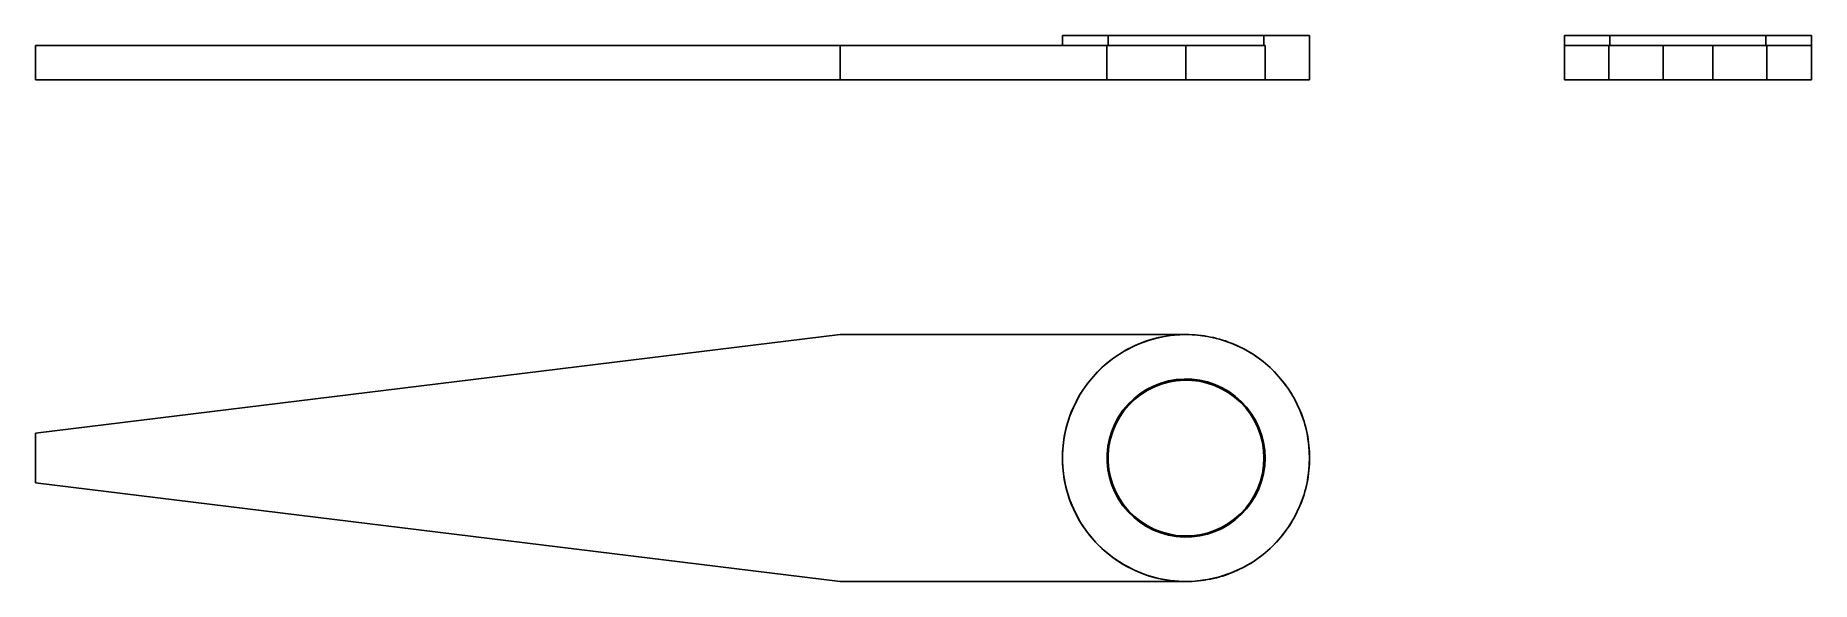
# Model space of a CAD drawing. Extents: x 0 to 1.16, y 0 to 0.36.
import ezdxf

# ---------------------------------------------------------------- set-up
doc = ezdxf.new("R2010")
doc.units = 0
doc.linetypes.add('HIDDEN', pattern=[0.041528, 0.027699, -0.013829])
for name, color, linetype in [('FRONT', 7, 'CONTINUOUS'), ('FRONT_HID', 7, 'HIDDEN'), ('LEFT', 7, 'CONTINUOUS'), ('LEFT_HID', 7, 'HIDDEN'), ('TOP', 7, 'CONTINUOUS'), ('TOP_HID', 7, 'HIDDEN')]:
    doc.layers.add(name, color=color, linetype=linetype)

msp = doc.modelspace()

# ---------------------------------------------------------------- linework, layer by layer
at = {"layer": 'FRONT'}
for p, q in [((0.524463, 0.349762), (0, 0.349762)), ((0, 0.327208), (0, 0.349762)), ((0.75, 0.349762), (0.524463, 0.349762)), ((0.524463, 0.327208), (0.524463, 0.349762)), ((0.830549, 0.356205), (0.669451, 0.356205)), ((0.669451, 0.356205), (0.669451, 0.349762)), ((0.75, 0.327208), (0.75, 0.349762)), ((0.830549, 0.349762), (0.830549, 0.356205)), ((0.830549, 0.327208), (0.830549, 0.349762)), ((0.524463, 0.327208), (0, 0.327208)), ((0.75, 0.327208), (0.524463, 0.327208)), ((0.830549, 0.327208), (0.75, 0.327208))]:
    msp.add_line(p, q, dxfattribs=at)
at = {"layer": 'FRONT_HID', "linetype": 'HIDDEN'}
for p, q in [((0.75, 0.349762), (0.669451, 0.349762)), ((0.669451, 0.349762), (0.75, 0.349762)), ((0.801551, 0.349762), (0.698449, 0.349762)), ((0.698449, 0.349762), (0.801551, 0.349762)), ((0.698449, 0.349762), (0.698449, 0.327208)), ((0.800829, 0.356205), (0.699171, 0.356205)), ((0.699171, 0.356205), (0.800829, 0.356205)), ((0.699171, 0.356205), (0.699171, 0.349762)), ((0.800829, 0.349762), (0.699171, 0.349762)), ((0.699171, 0.349762), (0.800829, 0.349762)), ((0.703358, 0.356205), (0.700085, 0.356205)), ((0.700085, 0.356205), (0.703358, 0.356205)), ((0.706631, 0.356205), (0.703358, 0.356205)), ((0.703358, 0.356205), (0.706631, 0.356205)), ((0.709904, 0.356205), (0.706631, 0.356205)), ((0.706631, 0.356205), (0.709904, 0.356205)), ((0.713178, 0.356205), (0.709904, 0.356205)), ((0.709904, 0.356205), (0.713178, 0.356205)), ((0.716451, 0.356205), (0.713178, 0.356205)), ((0.713178, 0.356205), (0.716451, 0.356205)), ((0.719724, 0.356205), (0.716451, 0.356205)), ((0.716451, 0.356205), (0.719724, 0.356205)), ((0.722997, 0.356205), (0.719724, 0.356205)), ((0.719724, 0.356205), (0.722997, 0.356205)), ((0.72627, 0.356205), (0.722997, 0.356205)), ((0.722997, 0.356205), (0.72627, 0.356205)), ((0.729543, 0.356205), (0.72627, 0.356205)), ((0.72627, 0.356205), (0.729543, 0.356205)), ((0.732816, 0.356205), (0.729543, 0.356205)), ((0.729543, 0.356205), (0.732816, 0.356205)), ((0.736089, 0.356205), (0.732816, 0.356205)), ((0.732816, 0.356205), (0.736089, 0.356205)), ((0.739362, 0.356205), (0.736089, 0.356205)), ((0.736089, 0.356205), (0.739362, 0.356205)), ((0.742635, 0.356205), (0.739362, 0.356205)), ((0.739362, 0.356205), (0.742635, 0.356205)), ((0.745909, 0.356205), (0.742635, 0.356205)), ((0.742635, 0.356205), (0.745909, 0.356205)), ((0.749182, 0.356205), (0.745909, 0.356205)), ((0.745909, 0.356205), (0.749182, 0.356205)), ((0.752455, 0.356205), (0.749182, 0.356205)), ((0.749182, 0.356205), (0.752455, 0.356205)), ((0.755728, 0.356205), (0.752455, 0.356205)), ((0.752455, 0.356205), (0.755728, 0.356205)), ((0.759001, 0.356205), (0.755728, 0.356205)), ((0.755728, 0.356205), (0.759001, 0.356205)), ((0.762274, 0.356205), (0.759001, 0.356205)), ((0.759001, 0.356205), (0.762274, 0.356205)), ((0.765547, 0.356205), (0.762274, 0.356205)), ((0.762274, 0.356205), (0.765547, 0.356205)), ((0.76882, 0.356205), (0.765547, 0.356205)), ((0.765547, 0.356205), (0.76882, 0.356205)), ((0.772093, 0.356205), (0.76882, 0.356205)), ((0.76882, 0.356205), (0.772093, 0.356205)), ((0.775367, 0.356205), (0.772093, 0.356205)), ((0.772093, 0.356205), (0.775367, 0.356205)), ((0.77864, 0.356205), (0.775367, 0.356205)), ((0.775367, 0.356205), (0.77864, 0.356205)), ((0.781913, 0.356205), (0.77864, 0.356205)), ((0.77864, 0.356205), (0.781913, 0.356205)), ((0.785186, 0.356205), (0.781913, 0.356205)), ((0.781913, 0.356205), (0.785186, 0.356205)), ((0.788459, 0.356205), (0.785186, 0.356205)), ((0.785186, 0.356205), (0.788459, 0.356205)), ((0.791732, 0.356205), (0.788459, 0.356205)), ((0.788459, 0.356205), (0.791732, 0.356205)), ((0.795005, 0.356205), (0.791732, 0.356205)), ((0.791732, 0.356205), (0.795005, 0.356205)), ((0.798278, 0.356205), (0.795005, 0.356205)), ((0.795005, 0.356205), (0.798278, 0.356205)), ((0.801551, 0.356205), (0.798278, 0.356205)), ((0.798278, 0.356205), (0.801551, 0.356205)), ((0.800829, 0.349762), (0.800829, 0.356205)), ((0.801551, 0.327208), (0.801551, 0.349762)), ((0.673287, 0.327208), (0.67073, 0.327208)), ((0.67073, 0.327208), (0.673287, 0.327208)), ((0.675844, 0.327208), (0.673287, 0.327208)), ((0.673287, 0.327208), (0.675844, 0.327208)), ((0.678401, 0.327208), (0.675844, 0.327208)), ((0.675844, 0.327208), (0.678401, 0.327208)), ((0.680958, 0.327208), (0.678401, 0.327208)), ((0.678401, 0.327208), (0.680958, 0.327208)), ((0.683515, 0.327208), (0.680958, 0.327208)), ((0.680958, 0.327208), (0.683515, 0.327208)), ((0.686072, 0.327208), (0.683515, 0.327208)), ((0.683515, 0.327208), (0.686072, 0.327208)), ((0.688629, 0.327208), (0.686072, 0.327208)), ((0.686072, 0.327208), (0.688629, 0.327208)), ((0.691186, 0.327208), (0.688629, 0.327208)), ((0.688629, 0.327208), (0.691186, 0.327208)), ((0.693744, 0.327208), (0.691186, 0.327208)), ((0.691186, 0.327208), (0.693744, 0.327208)), ((0.696301, 0.327208), (0.693744, 0.327208)), ((0.693744, 0.327208), (0.696301, 0.327208)), ((0.698858, 0.327208), (0.696301, 0.327208)), ((0.696301, 0.327208), (0.698858, 0.327208)), ((0.801551, 0.327208), (0.698449, 0.327208)), ((0.698449, 0.327208), (0.801551, 0.327208)), ((0.701415, 0.327208), (0.698858, 0.327208)), ((0.698858, 0.327208), (0.701415, 0.327208)), ((0.703972, 0.327208), (0.701415, 0.327208)), ((0.701415, 0.327208), (0.703972, 0.327208)), ((0.706529, 0.327208), (0.703972, 0.327208)), ((0.703972, 0.327208), (0.706529, 0.327208)), ((0.709086, 0.327208), (0.706529, 0.327208)), ((0.706529, 0.327208), (0.709086, 0.327208)), ((0.711643, 0.327208), (0.709086, 0.327208)), ((0.709086, 0.327208), (0.711643, 0.327208)), ((0.7142, 0.327208), (0.711643, 0.327208)), ((0.711643, 0.327208), (0.7142, 0.327208)), ((0.716758, 0.327208), (0.7142, 0.327208)), ((0.7142, 0.327208), (0.716758, 0.327208)), ((0.719315, 0.327208), (0.716758, 0.327208)), ((0.716758, 0.327208), (0.719315, 0.327208)), ((0.721872, 0.327208), (0.719315, 0.327208)), ((0.719315, 0.327208), (0.721872, 0.327208)), ((0.724429, 0.327208), (0.721872, 0.327208)), ((0.721872, 0.327208), (0.724429, 0.327208)), ((0.726986, 0.327208), (0.724429, 0.327208)), ((0.724429, 0.327208), (0.726986, 0.327208)), ((0.729543, 0.327208), (0.726986, 0.327208)), ((0.726986, 0.327208), (0.729543, 0.327208)), ((0.7321, 0.327208), (0.729543, 0.327208)), ((0.729543, 0.327208), (0.7321, 0.327208)), ((0.734657, 0.327208), (0.7321, 0.327208)), ((0.7321, 0.327208), (0.734657, 0.327208)), ((0.737214, 0.327208), (0.734657, 0.327208)), ((0.734657, 0.327208), (0.737214, 0.327208)), ((0.739772, 0.327208), (0.737214, 0.327208)), ((0.737214, 0.327208), (0.739772, 0.327208)), ((0.742329, 0.327208), (0.739772, 0.327208)), ((0.739772, 0.327208), (0.742329, 0.327208)), ((0.744886, 0.327208), (0.742329, 0.327208)), ((0.742329, 0.327208), (0.744886, 0.327208)), ((0.747443, 0.327208), (0.744886, 0.327208)), ((0.744886, 0.327208), (0.747443, 0.327208)), ((0.75, 0.327208), (0.747443, 0.327208)), ((0.747443, 0.327208), (0.75, 0.327208))]:
    msp.add_line(p, q, dxfattribs=at)
at = {"layer": 'LEFT'}
for p, q in [((0.996659, 0.356205), (1.157757, 0.356205)), ((0.996659, 0.356205), (0.996659, 0.349762)), ((0.996659, 0.349762), (1.061055, 0.349762)), ((0.996659, 0.327208), (0.996659, 0.349762)), ((1.061055, 0.349762), (1.093361, 0.349762)), ((1.061055, 0.327208), (1.061055, 0.349762)), ((1.093361, 0.349762), (1.157757, 0.349762)), ((1.093361, 0.327208), (1.093361, 0.349762)), ((1.157757, 0.356205), (1.157757, 0.349762)), ((1.157757, 0.327208), (1.157757, 0.349762)), ((0.996659, 0.327208), (1.061055, 0.327208)), ((1.061055, 0.327208), (1.093361, 0.327208)), ((1.093361, 0.327208), (1.157757, 0.327208))]:
    msp.add_line(p, q, dxfattribs=at)
at = {"layer": 'LEFT_HID', "linetype": 'HIDDEN'}
for p, q in [((1.077208, 0.356205), (0.996659, 0.356205)), ((1.157757, 0.349762), (0.996659, 0.349762)), ((1.077208, 0.349762), (1.025656, 0.349762)), ((1.025656, 0.349762), (1.128759, 0.349762)), ((1.025656, 0.349762), (1.025656, 0.327208)), ((1.077208, 0.356205), (1.026379, 0.356205)), ((1.026379, 0.356205), (1.128037, 0.356205)), ((1.026379, 0.356205), (1.026379, 0.349762)), ((1.077208, 0.349762), (1.026379, 0.349762)), ((1.026379, 0.349762), (1.128037, 0.349762)), ((1.029342, 0.356205), (1.027747, 0.356205)), ((1.027747, 0.356205), (1.030938, 0.356205)), ((1.032533, 0.356205), (1.029342, 0.356205)), ((1.030938, 0.356205), (1.034129, 0.356205)), ((1.035724, 0.356205), (1.032533, 0.356205)), ((1.034129, 0.356205), (1.03732, 0.356205)), ((1.038915, 0.356205), (1.035724, 0.356205)), ((1.03732, 0.356205), (1.040511, 0.356205)), ((1.042106, 0.356205), (1.038915, 0.356205)), ((1.040511, 0.356205), (1.043702, 0.356205)), ((1.045297, 0.356205), (1.042106, 0.356205)), ((1.043702, 0.356205), (1.046893, 0.356205)), ((1.048488, 0.356205), (1.045297, 0.356205)), ((1.046893, 0.356205), (1.050084, 0.356205)), ((1.051679, 0.356205), (1.048488, 0.356205)), ((1.050084, 0.356205), (1.053275, 0.356205)), ((1.05487, 0.356205), (1.051679, 0.356205)), ((1.053275, 0.356205), (1.056466, 0.356205)), ((1.058062, 0.356205), (1.05487, 0.356205)), ((1.056466, 0.356205), (1.059657, 0.356205)), ((1.061253, 0.356205), (1.058062, 0.356205)), ((1.059657, 0.356205), (1.062848, 0.356205)), ((1.064444, 0.356205), (1.061253, 0.356205)), ((1.062848, 0.356205), (1.066039, 0.356205)), ((1.067635, 0.356205), (1.064444, 0.356205)), ((1.066039, 0.356205), (1.06923, 0.356205)), ((1.070826, 0.356205), (1.067635, 0.356205)), ((1.06923, 0.356205), (1.072421, 0.356205)), ((1.074017, 0.356205), (1.070826, 0.356205)), ((1.072421, 0.356205), (1.075612, 0.356205)), ((1.077208, 0.356205), (1.074017, 0.356205)), ((1.075612, 0.356205), (1.078803, 0.356205)), ((1.128037, 0.356205), (1.077208, 0.356205)), ((1.080399, 0.356205), (1.077208, 0.356205)), ((1.157757, 0.356205), (1.077208, 0.356205)), ((1.128037, 0.349762), (1.077208, 0.349762)), ((1.128759, 0.349762), (1.077208, 0.349762)), ((1.078803, 0.356205), (1.081994, 0.356205)), ((1.08359, 0.356205), (1.080399, 0.356205)), ((1.081994, 0.356205), (1.085185, 0.356205)), ((1.086781, 0.356205), (1.08359, 0.356205)), ((1.085185, 0.356205), (1.088376, 0.356205)), ((1.089972, 0.356205), (1.086781, 0.356205)), ((1.088376, 0.356205), (1.091567, 0.356205)), ((1.093163, 0.356205), (1.089972, 0.356205)), ((1.091567, 0.356205), (1.094758, 0.356205)), ((1.096354, 0.356205), (1.093163, 0.356205)), ((1.094758, 0.356205), (1.09795, 0.356205)), ((1.099545, 0.356205), (1.096354, 0.356205)), ((1.09795, 0.356205), (1.101141, 0.356205)), ((1.102736, 0.356205), (1.099545, 0.356205)), ((1.101141, 0.356205), (1.104332, 0.356205)), ((1.105927, 0.356205), (1.102736, 0.356205)), ((1.104332, 0.356205), (1.107523, 0.356205)), ((1.109118, 0.356205), (1.105927, 0.356205)), ((1.107523, 0.356205), (1.110714, 0.356205)), ((1.112309, 0.356205), (1.109118, 0.356205)), ((1.110714, 0.356205), (1.113905, 0.356205)), ((1.1155, 0.356205), (1.112309, 0.356205)), ((1.113905, 0.356205), (1.117096, 0.356205)), ((1.118691, 0.356205), (1.1155, 0.356205)), ((1.117096, 0.356205), (1.120287, 0.356205)), ((1.121882, 0.356205), (1.118691, 0.356205)), ((1.120287, 0.356205), (1.123478, 0.356205)), ((1.125073, 0.356205), (1.121882, 0.356205)), ((1.123478, 0.356205), (1.126669, 0.356205)), ((1.126669, 0.356205), (1.125073, 0.356205)), ((1.128037, 0.356205), (1.128037, 0.349762)), ((1.128759, 0.349762), (1.128759, 0.327208)), ((1.077208, 0.327208), (0.996659, 0.327208)), ((1.157757, 0.327208), (0.996659, 0.327208)), ((1.077208, 0.327208), (1.025656, 0.327208)), ((1.025656, 0.327208), (1.128759, 0.327208)), ((1.128759, 0.327208), (1.077208, 0.327208)), ((1.157757, 0.327208), (1.077208, 0.327208))]:
    msp.add_line(p, q, dxfattribs=at)
at = {"layer": 'TOP'}
for p, q in [((0.524463, 0.161098), (0, 0.096702)), ((0.75, 0.161098), (0.524463, 0.161098)), ((0.716871, 0.15397), (0.709725, 0.150306)), ((0.724346, 0.156904), (0.716871, 0.15397)), ((0.732076, 0.159078), (0.724346, 0.156904)), ((0.739984, 0.160473), (0.732076, 0.159078)), ((0.747992, 0.161073), (0.739984, 0.160473)), ((0.756019, 0.160873), (0.747992, 0.161073)), ((0.763987, 0.159874), (0.756019, 0.160873)), ((0.771816, 0.158087), (0.763987, 0.159874)), ((0.779428, 0.15553), (0.771816, 0.158087)), ((0.786747, 0.152227), (0.779428, 0.15553)), ((0.793702, 0.148212), (0.786747, 0.152227)), ((0.696702, 0.140943), (0.690953, 0.135336)), ((0.70298, 0.14595), (0.696702, 0.140943)), ((0.709725, 0.150306), (0.70298, 0.14595)), ((0.800221, 0.143525), (0.793702, 0.148212)), ((0.806242, 0.138211), (0.800221, 0.143525)), ((0.685792, 0.129185), (0.681268, 0.12255)), ((0.690953, 0.135336), (0.685792, 0.129185)), ((0.733812, 0.128731), (0.729095, 0.12688)), ((0.738689, 0.130104), (0.733812, 0.128731)), ((0.74368, 0.130984), (0.738689, 0.130104)), ((0.748733, 0.131362), (0.74368, 0.130984)), ((0.753798, 0.131236), (0.748733, 0.131362)), ((0.758826, 0.130606), (0.753798, 0.131236)), ((0.763767, 0.129478), (0.758826, 0.130606)), ((0.76857, 0.127865), (0.763767, 0.129478)), ((0.773189, 0.12578), (0.76857, 0.127865)), ((0.811704, 0.132325), (0.806242, 0.138211)), ((0.816553, 0.125924), (0.811704, 0.132325)), ((0.681268, 0.12255), (0.677428, 0.115498)), ((0.716367, 0.11866), (0.71274, 0.115122)), ((0.720329, 0.121819), (0.716367, 0.11866)), ((0.724585, 0.124568), (0.720329, 0.121819)), ((0.729095, 0.12688), (0.724585, 0.124568)), ((0.777577, 0.123247), (0.773189, 0.12578)), ((0.781691, 0.120289), (0.777577, 0.123247)), ((0.785491, 0.116936), (0.781691, 0.120289)), ((0.788937, 0.113221), (0.785491, 0.116936)), ((0.82074, 0.119072), (0.816553, 0.125924)), ((0.824224, 0.111837), (0.82074, 0.119072)), ((0.674309, 0.108098), (0.671942, 0.100425)), ((0.677428, 0.115498), (0.674309, 0.108098)), ((0.706628, 0.107053), (0.704204, 0.102603)), ((0.709482, 0.11124), (0.706628, 0.107053)), ((0.71274, 0.115122), (0.709482, 0.11124)), ((0.791997, 0.109182), (0.788937, 0.113221)), ((0.794639, 0.104858), (0.791997, 0.109182)), ((0.796838, 0.100293), (0.794639, 0.104858)), ((0.82697, 0.104291), (0.824224, 0.111837)), ((0.828952, 0.096509), (0.82697, 0.104291)), ((0, 0.096702), (0, 0.064396)), ((0.671942, 0.100425), (0.670351, 0.092554)), ((0.700743, 0.093091), (0.699739, 0.088125)), ((0.702236, 0.097934), (0.700743, 0.093091)), ((0.704204, 0.102603), (0.702236, 0.097934)), ((0.798571, 0.095531), (0.796838, 0.100293)), ((0.799821, 0.090621), (0.798571, 0.095531)), ((0.830149, 0.088569), (0.828952, 0.096509)), ((0.670351, 0.092554), (0.669551, 0.084564)), ((0.669551, 0.084564), (0.669551, 0.076534)), ((0.699739, 0.088125), (0.699234, 0.083083)), ((0.699234, 0.083083), (0.699234, 0.078015)), ((0.800577, 0.08561), (0.799821, 0.090621)), ((0.800829, 0.080549), (0.800577, 0.08561)), ((0.830549, 0.080549), (0.830149, 0.088569)), ((0.669551, 0.076534), (0.670351, 0.068544)), ((0.699234, 0.078015), (0.699739, 0.072973)), ((0.699739, 0.072973), (0.700743, 0.068007)), ((0.798571, 0.065567), (0.799821, 0.070477)), ((0.799821, 0.070477), (0.800577, 0.075488)), ((0.800577, 0.075488), (0.800829, 0.080549)), ((0.828952, 0.064589), (0.830149, 0.072529)), ((0.830149, 0.072529), (0.830549, 0.080549)), ((0, 0.064396), (0.524463, 0)), ((0.670351, 0.068544), (0.671942, 0.060673)), ((0.671942, 0.060673), (0.674309, 0.053)), ((0.700743, 0.068007), (0.702236, 0.063164)), ((0.702236, 0.063164), (0.704204, 0.058495)), ((0.704204, 0.058495), (0.706628, 0.054045)), ((0.794639, 0.05624), (0.796838, 0.060805)), ((0.796838, 0.060805), (0.798571, 0.065567)), ((0.82697, 0.056807), (0.828952, 0.064589)), ((0.674309, 0.053), (0.677428, 0.0456)), ((0.706628, 0.054045), (0.709482, 0.049858)), ((0.709482, 0.049858), (0.71274, 0.045976)), ((0.785491, 0.044162), (0.788937, 0.047877)), ((0.788937, 0.047877), (0.791997, 0.051916)), ((0.791997, 0.051916), (0.794639, 0.05624)), ((0.82074, 0.042026), (0.824224, 0.049261)), ((0.824224, 0.049261), (0.82697, 0.056807)), ((0.677428, 0.0456), (0.681268, 0.038548)), ((0.681268, 0.038548), (0.685792, 0.031913)), ((0.71274, 0.045976), (0.716367, 0.042438)), ((0.716367, 0.042438), (0.720329, 0.039279)), ((0.720329, 0.039279), (0.724585, 0.03653)), ((0.724585, 0.03653), (0.729095, 0.034218)), ((0.76857, 0.033233), (0.773189, 0.035318)), ((0.773189, 0.035318), (0.777577, 0.037851)), ((0.777577, 0.037851), (0.781691, 0.040809)), ((0.781691, 0.040809), (0.785491, 0.044162)), ((0.811704, 0.028773), (0.816553, 0.035174)), ((0.816553, 0.035174), (0.82074, 0.042026)), ((0.685792, 0.031913), (0.690953, 0.025762)), ((0.690953, 0.025762), (0.696702, 0.020155)), ((0.729095, 0.034218), (0.733812, 0.032367)), ((0.733812, 0.032367), (0.738689, 0.030994)), ((0.738689, 0.030994), (0.74368, 0.030114)), ((0.74368, 0.030114), (0.748733, 0.029736)), ((0.748733, 0.029736), (0.753798, 0.029862)), ((0.753798, 0.029862), (0.758826, 0.030492)), ((0.758826, 0.030492), (0.763767, 0.03162)), ((0.763767, 0.03162), (0.76857, 0.033233)), ((0.806242, 0.022887), (0.811704, 0.028773)), ((0.696702, 0.020155), (0.70298, 0.015148)), ((0.70298, 0.015148), (0.709725, 0.010792)), ((0.786747, 0.008871), (0.793702, 0.012886)), ((0.793702, 0.012886), (0.800221, 0.017573)), ((0.800221, 0.017573), (0.806242, 0.022887)), ((0.524463, 0), (0.75, 0)), ((0.709725, 0.010792), (0.716871, 0.007128)), ((0.716871, 0.007128), (0.724346, 0.004194)), ((0.724346, 0.004194), (0.732076, 0.00202)), ((0.732076, 0.00202), (0.739984, 0.000625)), ((0.739984, 0.000625), (0.747992, 0.000025)), ((0.747992, 0.000025), (0.756019, 0.000225)), ((0.756019, 0.000225), (0.763987, 0.001224)), ((0.763987, 0.001224), (0.771816, 0.003011)), ((0.771816, 0.003011), (0.779428, 0.005568)), ((0.779428, 0.005568), (0.786747, 0.008871))]:
    msp.add_line(p, q, dxfattribs=at)
at = {"layer": 'TOP_HID', "linetype": 'HIDDEN'}
for p, q in [((0.707999, 0.149281), (0.711477, 0.151289)), ((0.711477, 0.151289), (0.715051, 0.153121)), ((0.715051, 0.153121), (0.718712, 0.154773)), ((0.718712, 0.154773), (0.722451, 0.15624)), ((0.722451, 0.15624), (0.726258, 0.157519)), ((0.726258, 0.157519), (0.730124, 0.158607)), ((0.730124, 0.158607), (0.734039, 0.159501)), ((0.734039, 0.159501), (0.737995, 0.160198)), ((0.737995, 0.160198), (0.74198, 0.160698)), ((0.74198, 0.160698), (0.745985, 0.160998)), ((0.745985, 0.160998), (0.75, 0.161098)), ((0.752008, 0.161073), (0.75, 0.161098)), ((0.754015, 0.160998), (0.752008, 0.161073)), ((0.756019, 0.160873), (0.754015, 0.160998)), ((0.75802, 0.160698), (0.756019, 0.160873)), ((0.760016, 0.160473), (0.75802, 0.160698)), ((0.762005, 0.160198), (0.760016, 0.160473)), ((0.763987, 0.159874), (0.762005, 0.160198)), ((0.76596, 0.159501), (0.763987, 0.159874)), ((0.767924, 0.159078), (0.76596, 0.159501)), ((0.769876, 0.158607), (0.767924, 0.159078)), ((0.771816, 0.158087), (0.769876, 0.158607)), ((0.773742, 0.157519), (0.771816, 0.158087)), ((0.775654, 0.156904), (0.773742, 0.157519)), ((0.777549, 0.15624), (0.775654, 0.156904)), ((0.779428, 0.15553), (0.777549, 0.15624)), ((0.781288, 0.154773), (0.779428, 0.15553)), ((0.783129, 0.15397), (0.781288, 0.154773)), ((0.784949, 0.153121), (0.783129, 0.15397)), ((0.786747, 0.152227), (0.784949, 0.153121)), ((0.788523, 0.151289), (0.786747, 0.152227)), ((0.790274, 0.150306), (0.788523, 0.151289)), ((0.692338, 0.136791), (0.695213, 0.139596)), ((0.695213, 0.139596), (0.698224, 0.142253)), ((0.698224, 0.142253), (0.701364, 0.144757)), ((0.701364, 0.144757), (0.704625, 0.147102)), ((0.704625, 0.147102), (0.707999, 0.149281)), ((0.792001, 0.149281), (0.790274, 0.150306)), ((0.793702, 0.148212), (0.792001, 0.149281)), ((0.795375, 0.147102), (0.793702, 0.148212)), ((0.79702, 0.14595), (0.795375, 0.147102)), ((0.798636, 0.144757), (0.79702, 0.14595)), ((0.800221, 0.143525), (0.798636, 0.144757)), ((0.801776, 0.142253), (0.800221, 0.143525)), ((0.803298, 0.140943), (0.801776, 0.142253)), ((0.804787, 0.139596), (0.803298, 0.140943)), ((0.806242, 0.138211), (0.804787, 0.139596)), ((0.682337, 0.124251), (0.684599, 0.127569)), ((0.684599, 0.127569), (0.687024, 0.13077)), ((0.687024, 0.13077), (0.689606, 0.133847)), ((0.689606, 0.133847), (0.692338, 0.136791)), ((0.728798, 0.127538), (0.724224, 0.125194)), ((0.728798, 0.127538), (0.724224, 0.125194)), ((0.733582, 0.129416), (0.728798, 0.127538)), ((0.733582, 0.129416), (0.728798, 0.127538)), ((0.738529, 0.130808), (0.733582, 0.129416)), ((0.738529, 0.130808), (0.733582, 0.129416)), ((0.74359, 0.1317), (0.738529, 0.130808)), ((0.74359, 0.1317), (0.738529, 0.130808)), ((0.748715, 0.132084), (0.74359, 0.1317)), ((0.748715, 0.132084), (0.74359, 0.1317)), ((0.753852, 0.131956), (0.748715, 0.132084)), ((0.753852, 0.131956), (0.748715, 0.132084)), ((0.758952, 0.131317), (0.753852, 0.131956)), ((0.758952, 0.131317), (0.753852, 0.131956)), ((0.763962, 0.130174), (0.758952, 0.131317)), ((0.763962, 0.130174), (0.758952, 0.131317)), ((0.768834, 0.128537), (0.763962, 0.130174)), ((0.768834, 0.128537), (0.763962, 0.130174)), ((0.773518, 0.126423), (0.768834, 0.128537)), ((0.773518, 0.126423), (0.768834, 0.128537)), ((0.807662, 0.136791), (0.806242, 0.138211)), ((0.809047, 0.135336), (0.807662, 0.136791)), ((0.810394, 0.133847), (0.809047, 0.135336)), ((0.811704, 0.132325), (0.810394, 0.133847)), ((0.812976, 0.13077), (0.811704, 0.132325)), ((0.814208, 0.129185), (0.812976, 0.13077)), ((0.815401, 0.127569), (0.814208, 0.129185)), ((0.816553, 0.125924), (0.815401, 0.127569)), ((0.676579, 0.113678), (0.678322, 0.117296)), ((0.678322, 0.117296), (0.680242, 0.120823)), ((0.680242, 0.120823), (0.682337, 0.124251)), ((0.715889, 0.119201), (0.71221, 0.115613)), ((0.715889, 0.119201), (0.71221, 0.115613)), ((0.719907, 0.122406), (0.715889, 0.119201)), ((0.719907, 0.122406), (0.715889, 0.119201)), ((0.724224, 0.125194), (0.719907, 0.122406)), ((0.724224, 0.125194), (0.719907, 0.122406)), ((0.777969, 0.123853), (0.773518, 0.126423)), ((0.777969, 0.123853), (0.773518, 0.126423)), ((0.782142, 0.120853), (0.777969, 0.123853)), ((0.782142, 0.120853), (0.777969, 0.123853)), ((0.785995, 0.117453), (0.782142, 0.120853)), ((0.785995, 0.117453), (0.782142, 0.120853)), ((0.789491, 0.113686), (0.785995, 0.117453)), ((0.789491, 0.113686), (0.785995, 0.117453)), ((0.817663, 0.124251), (0.816553, 0.125924)), ((0.818732, 0.12255), (0.817663, 0.124251)), ((0.819757, 0.120823), (0.818732, 0.12255)), ((0.82074, 0.119072), (0.819757, 0.120823)), ((0.821678, 0.117296), (0.82074, 0.119072)), ((0.822572, 0.115498), (0.821678, 0.117296)), ((0.672462, 0.102365), (0.673645, 0.106203)), ((0.673645, 0.106203), (0.675019, 0.109977)), ((0.675019, 0.109977), (0.676579, 0.113678)), ((0.706012, 0.10743), (0.703554, 0.102916)), ((0.706012, 0.10743), (0.703554, 0.102916)), ((0.708907, 0.111676), (0.706012, 0.10743)), ((0.708907, 0.111676), (0.706012, 0.10743)), ((0.71221, 0.115613), (0.708907, 0.111676)), ((0.71221, 0.115613), (0.708907, 0.111676)), ((0.792594, 0.109589), (0.789491, 0.113686)), ((0.792594, 0.109589), (0.789491, 0.113686)), ((0.795273, 0.105204), (0.792594, 0.109589)), ((0.795273, 0.105204), (0.792594, 0.109589)), ((0.797503, 0.100573), (0.795273, 0.105204)), ((0.797503, 0.100573), (0.795273, 0.105204)), ((0.823421, 0.113678), (0.822572, 0.115498)), ((0.824224, 0.111837), (0.823421, 0.113678)), ((0.824981, 0.109977), (0.824224, 0.111837)), ((0.825691, 0.108098), (0.824981, 0.109977)), ((0.826355, 0.106203), (0.825691, 0.108098)), ((0.82697, 0.104291), (0.826355, 0.106203)), ((0.827538, 0.102365), (0.82697, 0.104291)), ((0.670076, 0.090565), (0.670675, 0.094536)), ((0.670675, 0.094536), (0.671471, 0.098473)), ((0.671471, 0.098473), (0.672462, 0.102365)), ((0.700043, 0.09327), (0.699024, 0.088232)), ((0.700043, 0.09327), (0.699024, 0.088232)), ((0.701558, 0.098181), (0.700043, 0.09327)), ((0.701558, 0.098181), (0.700043, 0.09327)), ((0.703554, 0.102916), (0.701558, 0.098181)), ((0.703554, 0.102916), (0.701558, 0.098181)), ((0.799261, 0.095744), (0.797503, 0.100573)), ((0.799261, 0.095744), (0.797503, 0.100573)), ((0.800529, 0.090764), (0.799261, 0.095744)), ((0.800529, 0.090764), (0.799261, 0.095744)), ((0.828058, 0.100425), (0.827538, 0.102365)), ((0.828529, 0.098473), (0.828058, 0.100425)), ((0.828952, 0.096509), (0.828529, 0.098473)), ((0.829325, 0.094536), (0.828952, 0.096509)), ((0.829649, 0.092554), (0.829325, 0.094536)), ((0.669476, 0.082557), (0.669676, 0.086568)), ((0.669476, 0.078541), (0.669476, 0.082557)), ((0.669676, 0.086568), (0.670076, 0.090565)), ((0.699024, 0.088232), (0.698513, 0.083119)), ((0.699024, 0.088232), (0.698513, 0.083119)), ((0.698513, 0.083119), (0.698513, 0.077979)), ((0.698513, 0.083119), (0.698513, 0.077979)), ((0.801295, 0.085682), (0.800529, 0.090764)), ((0.801295, 0.085682), (0.800529, 0.090764)), ((0.801551, 0.080549), (0.801295, 0.085682)), ((0.801551, 0.080549), (0.801295, 0.085682)), ((0.829924, 0.090565), (0.829649, 0.092554)), ((0.830149, 0.088569), (0.829924, 0.090565)), ((0.830324, 0.086568), (0.830149, 0.088569)), ((0.830449, 0.084564), (0.830324, 0.086568)), ((0.830524, 0.082557), (0.830449, 0.084564)), ((0.830549, 0.080549), (0.830524, 0.082557)), ((0.669676, 0.07453), (0.669476, 0.078541)), ((0.670076, 0.070533), (0.669676, 0.07453)), ((0.670675, 0.066562), (0.670076, 0.070533)), ((0.698513, 0.077979), (0.699024, 0.072866)), ((0.698513, 0.077979), (0.699024, 0.072866)), ((0.699024, 0.072866), (0.700043, 0.067828)), ((0.699024, 0.072866), (0.700043, 0.067828)), ((0.799261, 0.065354), (0.800529, 0.070334)), ((0.799261, 0.065354), (0.800529, 0.070334)), ((0.800529, 0.070334), (0.801295, 0.075416)), ((0.800529, 0.070334), (0.801295, 0.075416)), ((0.801295, 0.075416), (0.801551, 0.080549)), ((0.801295, 0.075416), (0.801551, 0.080549)), ((0.829649, 0.068544), (0.829924, 0.070533)), ((0.829924, 0.070533), (0.830149, 0.072529)), ((0.830149, 0.072529), (0.830324, 0.07453)), ((0.830324, 0.07453), (0.830449, 0.076534)), ((0.830449, 0.076534), (0.830524, 0.078541)), ((0.830524, 0.078541), (0.830549, 0.080549)), ((0.671471, 0.062625), (0.670675, 0.066562)), ((0.672462, 0.058733), (0.671471, 0.062625)), ((0.673645, 0.054895), (0.672462, 0.058733)), ((0.700043, 0.067828), (0.701558, 0.062917)), ((0.700043, 0.067828), (0.701558, 0.062917)), ((0.701558, 0.062917), (0.703554, 0.058182)), ((0.701558, 0.062917), (0.703554, 0.058182)), ((0.703554, 0.058182), (0.706012, 0.053668)), ((0.703554, 0.058182), (0.706012, 0.053668)), ((0.795273, 0.055894), (0.797503, 0.060525)), ((0.795273, 0.055894), (0.797503, 0.060525)), ((0.797503, 0.060525), (0.799261, 0.065354)), ((0.797503, 0.060525), (0.799261, 0.065354)), ((0.82697, 0.056807), (0.827538, 0.058733)), ((0.827538, 0.058733), (0.828058, 0.060673)), ((0.828058, 0.060673), (0.828529, 0.062625)), ((0.828529, 0.062625), (0.828952, 0.064589)), ((0.828952, 0.064589), (0.829325, 0.066562)), ((0.829325, 0.066562), (0.829649, 0.068544)), ((0.675019, 0.051121), (0.673645, 0.054895)), ((0.676579, 0.04742), (0.675019, 0.051121)), ((0.678322, 0.043802), (0.676579, 0.04742)), ((0.706012, 0.053668), (0.708907, 0.049422)), ((0.706012, 0.053668), (0.708907, 0.049422)), ((0.708907, 0.049422), (0.71221, 0.045485)), ((0.708907, 0.049422), (0.71221, 0.045485)), ((0.785995, 0.043645), (0.789491, 0.047412)), ((0.785995, 0.043645), (0.789491, 0.047412)), ((0.789491, 0.047412), (0.792594, 0.051509)), ((0.789491, 0.047412), (0.792594, 0.051509)), ((0.792594, 0.051509), (0.795273, 0.055894)), ((0.792594, 0.051509), (0.795273, 0.055894)), ((0.822572, 0.0456), (0.823421, 0.04742)), ((0.823421, 0.04742), (0.824224, 0.049261)), ((0.824224, 0.049261), (0.824981, 0.051121)), ((0.824981, 0.051121), (0.825691, 0.053)), ((0.825691, 0.053), (0.826355, 0.054895)), ((0.826355, 0.054895), (0.82697, 0.056807)), ((0.680242, 0.040274), (0.678322, 0.043802)), ((0.682337, 0.036847), (0.680242, 0.040274)), ((0.684599, 0.033529), (0.682337, 0.036847)), ((0.71221, 0.045485), (0.715889, 0.041897)), ((0.71221, 0.045485), (0.715889, 0.041897)), ((0.715889, 0.041897), (0.719907, 0.038692)), ((0.715889, 0.041897), (0.719907, 0.038692)), ((0.719907, 0.038692), (0.724224, 0.035904)), ((0.719907, 0.038692), (0.724224, 0.035904)), ((0.724224, 0.035904), (0.728798, 0.03356)), ((0.724224, 0.035904), (0.728798, 0.03356)), ((0.773518, 0.034675), (0.777969, 0.037245)), ((0.773518, 0.034675), (0.777969, 0.037245)), ((0.777969, 0.037245), (0.782142, 0.040245)), ((0.777969, 0.037245), (0.782142, 0.040245)), ((0.782142, 0.040245), (0.785995, 0.043645)), ((0.782142, 0.040245), (0.785995, 0.043645)), ((0.815401, 0.033529), (0.816553, 0.035174)), ((0.816553, 0.035174), (0.817663, 0.036847)), ((0.817663, 0.036847), (0.818732, 0.038548)), ((0.818732, 0.038548), (0.819757, 0.040274)), ((0.819757, 0.040274), (0.82074, 0.042026)), ((0.82074, 0.042026), (0.821678, 0.043802)), ((0.821678, 0.043802), (0.822572, 0.0456)), ((0.687024, 0.030328), (0.684599, 0.033529)), ((0.689606, 0.027251), (0.687024, 0.030328)), ((0.692338, 0.024307), (0.689606, 0.027251)), ((0.695213, 0.021502), (0.692338, 0.024307)), ((0.728798, 0.03356), (0.733582, 0.031682)), ((0.728798, 0.03356), (0.733582, 0.031682)), ((0.733582, 0.031682), (0.738529, 0.03029)), ((0.733582, 0.031682), (0.738529, 0.03029)), ((0.738529, 0.03029), (0.74359, 0.029398)), ((0.738529, 0.03029), (0.74359, 0.029398)), ((0.74359, 0.029398), (0.748715, 0.029014)), ((0.74359, 0.029398), (0.748715, 0.029014)), ((0.748715, 0.029014), (0.753852, 0.029142)), ((0.748715, 0.029014), (0.753852, 0.029142)), ((0.753852, 0.029142), (0.758952, 0.029781)), ((0.753852, 0.029142), (0.758952, 0.029781)), ((0.758952, 0.029781), (0.763962, 0.030924)), ((0.758952, 0.029781), (0.763962, 0.030924)), ((0.763962, 0.030924), (0.768834, 0.032561)), ((0.763962, 0.030924), (0.768834, 0.032561)), ((0.768834, 0.032561), (0.773518, 0.034675)), ((0.768834, 0.032561), (0.773518, 0.034675)), ((0.806242, 0.022887), (0.807662, 0.024307)), ((0.807662, 0.024307), (0.809047, 0.025762)), ((0.809047, 0.025762), (0.810394, 0.027251)), ((0.810394, 0.027251), (0.811704, 0.028773)), ((0.811704, 0.028773), (0.812976, 0.030328)), ((0.812976, 0.030328), (0.814208, 0.031913)), ((0.814208, 0.031913), (0.815401, 0.033529)), ((0.698224, 0.018845), (0.695213, 0.021502)), ((0.701364, 0.016341), (0.698224, 0.018845)), ((0.704625, 0.013996), (0.701364, 0.016341)), ((0.707999, 0.011817), (0.704625, 0.013996)), ((0.711477, 0.009809), (0.707999, 0.011817)), ((0.790274, 0.010792), (0.792001, 0.011817)), ((0.792001, 0.011817), (0.793702, 0.012886)), ((0.793702, 0.012886), (0.795375, 0.013996)), ((0.795375, 0.013996), (0.79702, 0.015148)), ((0.79702, 0.015148), (0.798636, 0.016341)), ((0.798636, 0.016341), (0.800221, 0.017573)), ((0.800221, 0.017573), (0.801776, 0.018845)), ((0.801776, 0.018845), (0.803298, 0.020155)), ((0.803298, 0.020155), (0.804787, 0.021502)), ((0.804787, 0.021502), (0.806242, 0.022887)), ((0.715051, 0.007977), (0.711477, 0.009809)), ((0.718712, 0.006325), (0.715051, 0.007977)), ((0.722451, 0.004858), (0.718712, 0.006325)), ((0.726258, 0.003579), (0.722451, 0.004858)), ((0.730124, 0.002491), (0.726258, 0.003579)), ((0.734039, 0.001597), (0.730124, 0.002491)), ((0.737995, 0.0009), (0.734039, 0.001597)), ((0.74198, 0.0004), (0.737995, 0.0009)), ((0.745985, 0.0001), (0.74198, 0.0004)), ((0.75, 0), (0.745985, 0.0001)), ((0.75, 0), (0.752008, 0.000025)), ((0.752008, 0.000025), (0.754015, 0.0001)), ((0.754015, 0.0001), (0.756019, 0.000225)), ((0.756019, 0.000225), (0.75802, 0.0004)), ((0.75802, 0.0004), (0.760016, 0.000625)), ((0.760016, 0.000625), (0.762005, 0.0009)), ((0.762005, 0.0009), (0.763987, 0.001224)), ((0.763987, 0.001224), (0.76596, 0.001597)), ((0.76596, 0.001597), (0.767924, 0.00202)), ((0.767924, 0.00202), (0.769876, 0.002491)), ((0.769876, 0.002491), (0.771816, 0.003011)), ((0.771816, 0.003011), (0.773742, 0.003579)), ((0.773742, 0.003579), (0.775654, 0.004194)), ((0.775654, 0.004194), (0.777549, 0.004858)), ((0.777549, 0.004858), (0.779428, 0.005568)), ((0.779428, 0.005568), (0.781288, 0.006325)), ((0.781288, 0.006325), (0.783129, 0.007128)), ((0.783129, 0.007128), (0.784949, 0.007977)), ((0.784949, 0.007977), (0.786747, 0.008871)), ((0.786747, 0.008871), (0.788523, 0.009809)), ((0.788523, 0.009809), (0.790274, 0.010792))]:
    msp.add_line(p, q, dxfattribs=at)

doc.saveas('drawing.dxf')
